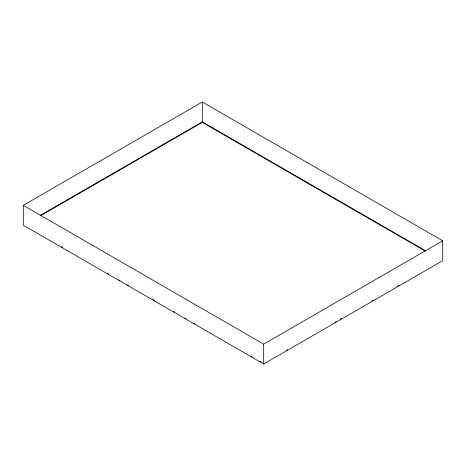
<?xml version="1.0" encoding="UTF-8"?>
<svg xmlns="http://www.w3.org/2000/svg" width="466" height="466" viewBox="0 0 466 466"><rect width="100%" height="100%" fill="white"/><g stroke="black" fill="none" stroke-linecap="round" stroke-linejoin="round"><path stroke-width="0.7" d="M23.3 205.349L202.302 102.002L442.7 240.794L442.7 260.651L263.698 363.998L23.3 225.206L23.3 205.349L263.698 344.141L442.7 240.794M40.321 215.379L202.302 121.859L425.708 250.842M40.542 215.758L202.302 122.366L425.435 251.191M286.357 350.409L287.615 349.686M334.821 322.431L336.079 321.703M340.489 319.158L341.747 318.429M371.961 300.989L373.849 299.9M397.766 286.089L399.024 285.361M61.366 246.677L62.625 247.405M107.378 273.245L108.636 273.973M118.725 279.792L119.983 280.52M127.55 284.889L128.808 285.617M152.761 299.446L154.654 300.535M173.562 311.457L174.82 312.179M184.909 318.004L186.167 318.732M193.734 323.101L194.992 323.829M251.092 356.216L252.351 356.944M259.911 361.307L261.176 362.035M263.698 344.141L263.698 363.998M202.302 102.002L202.302 121.859"/></g></svg>
